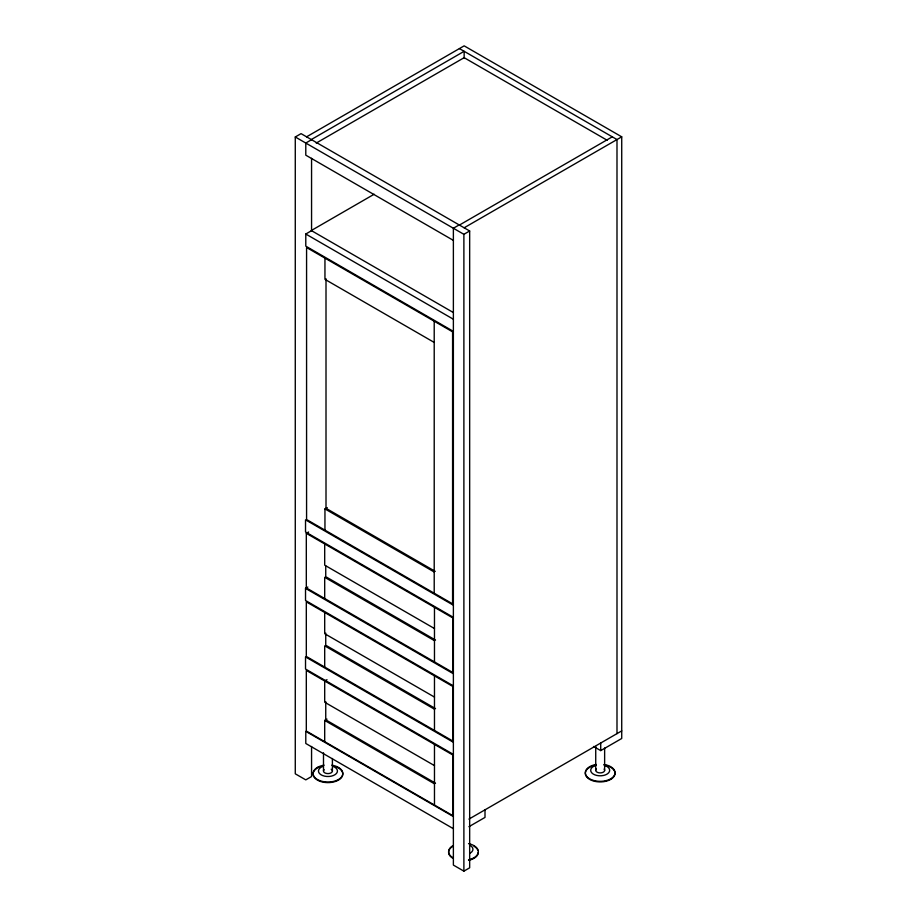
<?xml version="1.0" encoding="UTF-8"?>
<svg xmlns="http://www.w3.org/2000/svg" width="917" height="917" viewBox="0 0 917 917"><rect width="100%" height="100%" fill="white"/><g stroke="black" fill="none" stroke-linecap="round" stroke-linejoin="round"><path stroke-width="1.38" d="M469.756 853.452L470.18 853.131A9.502 5.491 0 0 0 470.18 845.371M311.562 746.484L311.562 776.539L305.785 779.874L295.274 773.81L295.274 136.977L301.063 133.641L469.664 230.981L469.664 867.814L463.887 871.15L453.376 865.086L453.376 228.253L459.153 224.917M306.576 136.828L464.151 45.85L621.726 136.828L621.726 738.483L600.715 750.61L593.551 746.472M311.299 139.556L464.151 51.306L464.151 58.47M311.562 139.705L305.785 143.041L305.785 155.168L453.376 240.38M316.227 143.075L464.151 57.679L607.329 140.347M374.159 194.232L311.299 230.534L453.25 312.479M453.376 331.358L305.785 246.146L305.785 234.018L311.562 230.683M459.417 225.066L612.269 136.828M464.151 227.794L621.726 136.828M295.274 136.977L463.887 234.316L469.664 230.981M324.95 530.141L324.95 508.912L327.266 507.582M306.312 533.327L452.849 617.932L452.849 672.516L306.312 587.912L306.312 533.327L308.616 531.998M453.113 685.71L305.521 600.497L305.521 588.37L307.837 587.029M327.002 679.68L324.698 681.01L324.698 702.239L434.475 765.615M324.698 741.658L324.698 720.43L327.002 719.1M468.931 819.11L621.726 730.895M468.931 826.687L485.001 817.414L485.001 809.837M459.417 48.578L616.992 139.556L616.992 733.623M305.785 234.018L453.376 319.231M434.211 342.431L324.95 279.353L324.95 258.124M435.254 571.383L326.005 508.305L326.005 278.745M324.95 508.912L434.211 571.99M453.113 605.048L305.521 519.836L305.521 531.963L453.113 617.175M434.475 628.546L324.698 565.17L324.698 543.941M435.518 640.066L325.741 576.69L325.741 565.915M434.475 640.674L324.698 577.297L324.698 598.526M305.521 588.37L453.113 673.582M434.475 697.08L324.698 633.704L324.698 612.476M435.518 708.612L325.741 645.224L325.741 633.097M434.475 709.208L324.698 645.832L324.698 667.06M453.113 742.117L305.521 656.904L305.521 669.032L453.113 754.244M435.518 783.21L325.741 719.834L325.741 701.631M324.698 720.43L434.475 783.817M453.376 816.566L305.785 731.353L305.785 743.481L453.376 828.693M610.688 778.831L610.688 779.416M604.635 748.02L604.635 770.383M600.715 743.022L600.715 750.61M595.729 746.495L595.729 770.257M473.963 857.762L473.963 858.358M463.887 234.316L463.887 871.15M434.475 607.318L434.475 661.902M434.475 675.852L434.475 730.436M434.475 744.386L434.475 805.046M434.211 321.202L434.211 593.219M332.401 758.497L332.401 771.082M323.495 752.788L323.495 770.956M317.442 767.403L317.442 767.987A14.855 8.574 0 0 1 320.526 766.623M311.562 158.309L311.562 231.29M604.097 769.088A4.459 2.568 0 0 1 603.26 772.183A4.459 2.568 0 0 1 597.861 772.515L596.956 772.091A4.459 2.568 0 0 1 596.382 768.985M604.028 764.48A14.855 8.574 0 0 1 612.35 777.685A14.855 8.574 0 0 1 588.015 777.685A14.855 8.574 0 0 1 596.337 764.48M604.028 765.065A14.855 8.574 0 0 1 612.35 778.269A14.855 8.574 0 0 1 588.015 778.269A14.855 8.574 0 0 1 596.337 765.065M604.933 765.569A9.502 5.491 0 0 1 607.467 773.845A9.502 5.491 0 0 1 592.898 773.845A9.502 5.491 0 0 1 595.431 765.569M331.175 769.237A4.459 2.568 0 0 1 331.415 772.63A4.459 2.568 0 0 1 325.627 773.214L324.721 772.79A4.459 2.568 0 0 1 324.148 769.672M331.794 765.179A14.855 8.574 0 0 1 340.115 778.384A14.855 8.574 0 0 1 315.78 778.384A14.855 8.574 0 0 1 324.102 765.179M335.381 766.623A14.855 8.574 0 0 1 340.356 778.762A14.855 8.574 0 0 1 319.082 780.929A14.855 8.574 0 0 1 316.571 768.538M332.699 766.268A9.502 5.491 0 0 1 335.232 774.544A9.502 5.491 0 0 1 320.663 774.544A9.502 5.491 0 0 1 323.197 766.268M468.541 843.64A14.855 8.574 0 0 1 478.319 851.698A14.855 8.574 0 0 1 468.541 859.768M452.964 857.762A14.855 8.574 0 0 1 452.964 845.634M478.319 852.283A14.855 8.574 0 0 1 468.541 860.352M452.964 858.358A14.855 8.574 0 0 1 452.964 846.219M473.963 846.219A14.855 8.574 0 0 1 477.814 850.07M452.585 331.816L306.576 247.51L306.576 519.526L452.585 603.833L452.585 331.816M452.849 686.466L306.312 601.861L306.312 656.446L452.849 741.051L452.849 686.466M452.849 755L306.312 670.396L306.312 731.044L452.849 815.66L452.849 755"/></g></svg>
